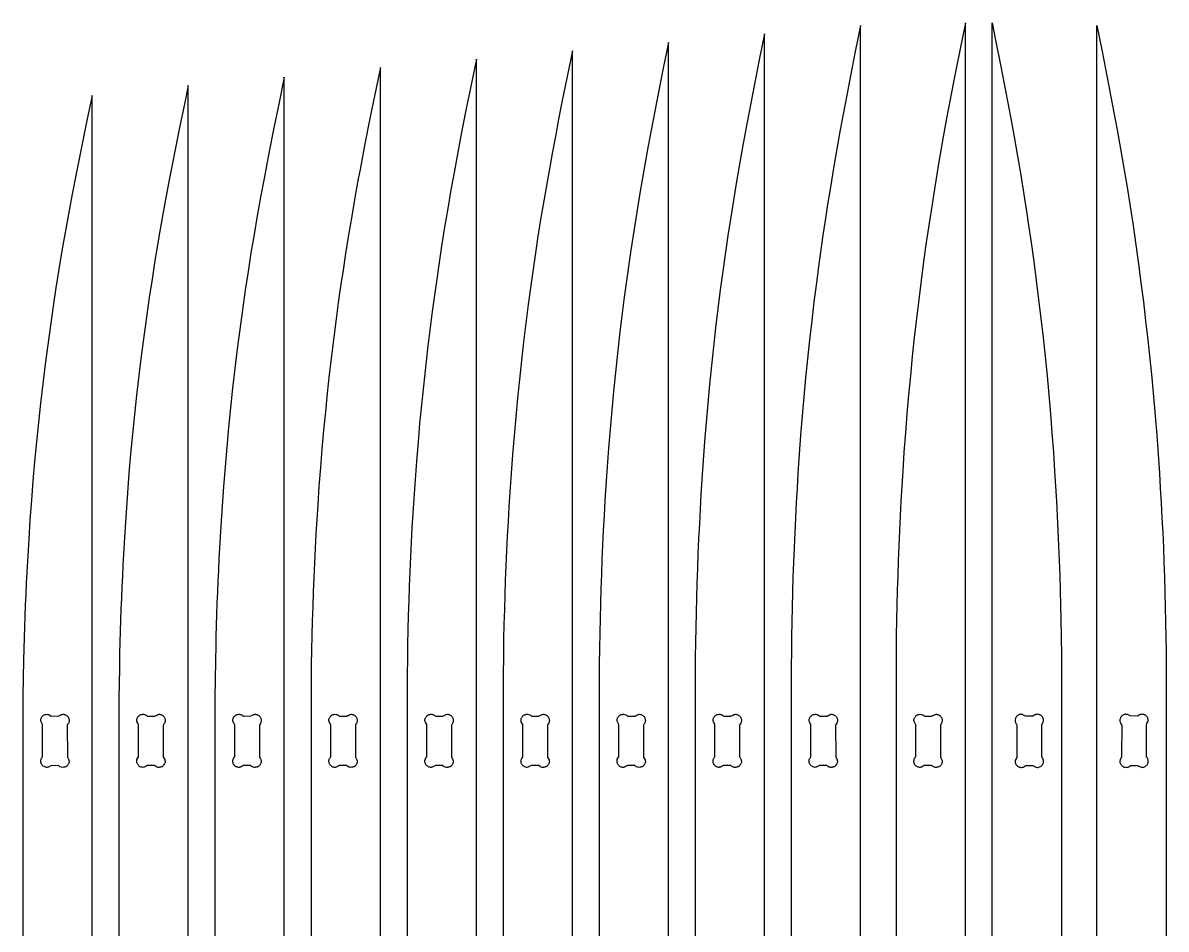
# Model space of a CAD drawing. Extents: x -1558 to 498, y -659 to 1005.
# Drawn here: x -739.4 to -462.6, y 771.5 to 990.9 of the extents above; entities that cross this region are included whole.
import ezdxf

# ---------------------------------------------------------------- set-up
doc = ezdxf.new("R2010")
doc.units = 0
doc.layers.get('0').update_dxf_attribs({"linetype": 'CONTINUOUS'})
doc.layers.add('SECTIONCUTEDGES', color=18, linetype='CONTINUOUS')

msp = doc.modelspace()

# ---------------------------------------------------------------- linework, layer by layer
msp.add_lwpolyline([(-496.68, 811.05), (-496.66, 811.06), (-494.89, 811.07), (-494.16, 810.71), (-494.02, 810.67), (-493.95, 810.65), (-493.82, 810.64), (-493.75, 810.63), (-493.61, 810.64), (-493.47, 810.67), (-493.26, 810.74), (-493.07, 810.84), (-492.89, 810.96), (-492.73, 811.11), (-492.6, 811.28), (-492.49, 811.46), (-492.43, 811.6), (-492.37, 811.81), (-492.34, 812.02), (-492.33, 812.1), (-492.34, 812.31), (-492.38, 812.52), (-492.45, 812.72), (-492.55, 812.91), (-492.68, 813.08), (-492.74, 813.14), (-492.77, 813.17), (-492.77, 820.93), (-492.76, 820.96), (-492.42, 821.66), (-492.37, 821.79), (-492.35, 821.93), (-492.34, 822.07), (-492.34, 822.21), (-492.35, 822.27), (-492.41, 822.48), (-492.46, 822.61), (-492.53, 822.74), (-492.61, 822.86), (-492.69, 822.97), (-492.79, 823.07), (-492.9, 823.16), (-493.02, 823.25), (-493.14, 823.32), (-493.27, 823.38), (-493.4, 823.42), (-493.61, 823.47), (-493.83, 823.49), (-494.05, 823.47), (-494.27, 823.43), (-494.44, 823.36), (-494.7, 823.21), (-494.8, 823.13), (-494.85, 823.07), (-496.64, 823.05), (-496.82, 823.12), (-497.31, 823.38), (-497.44, 823.43), (-497.57, 823.46), (-497.71, 823.48), (-497.78, 823.48), (-497.91, 823.48), (-497.98, 823.47), (-498.19, 823.41), (-498.32, 823.36), (-498.44, 823.29), (-498.56, 823.21), (-498.68, 823.13), (-498.78, 823.03), (-498.87, 822.92), (-498.95, 822.8), (-499.03, 822.68), (-499.09, 822.55), (-499.13, 822.42), (-499.18, 822.21), (-499.2, 821.99), (-499.18, 821.77), (-499.13, 821.55), (-499.11, 821.48), (-499.04, 821.31), (-499, 821.24), (-498.9, 821.09), (-498.77, 820.95), (-498.76, 813.19), (-498.78, 813.11), (-498.89, 812.88), (-499.11, 812.46), (-499.16, 812.32), (-499.18, 812.19), (-499.19, 812.12), (-499.19, 811.98), (-499.18, 811.84), (-499.12, 811.64), (-499.07, 811.51), (-499, 811.38), (-498.92, 811.26), (-498.83, 811.15), (-498.74, 811.05), (-498.63, 810.95), (-498.51, 810.87), (-498.39, 810.8), (-498.26, 810.74), (-498.13, 810.69), (-497.99, 810.66), (-497.84, 810.64), (-497.62, 810.63), (-497.4, 810.66), (-497.19, 810.72), (-497.02, 810.79), (-496.92, 810.84), (-496.74, 810.98)], close=True)
at = {"layer": 'SECTIONCUTEDGES'}
for points in [[(-511.25, 552.05), (-511.25, 990.88), (-512.53, 984.57), (-513.78, 978.24), (-514.99, 971.91), (-515.78, 967.69), (-516.58, 963.26), (-517.4, 958.63), (-517.8, 956.31), (-518.57, 951.67), (-519.31, 947.02), (-520.02, 942.37), (-520.7, 937.71), (-521.34, 933.12), (-521.95, 928.52), (-522.53, 923.91), (-523.08, 919.3), (-523.6, 914.69), (-524.09, 910.08), (-524.55, 905.46), (-524.98, 900.84), (-525.39, 896.21), (-525.76, 891.59), (-526.1, 886.96), (-526.41, 882.33), (-526.63, 878.73), (-526.84, 875.12), (-527.03, 871.52), (-527.2, 867.92), (-527.36, 864.31), (-527.5, 860.7), (-527.62, 857.1), (-527.73, 853.49), (-527.83, 849.88), (-527.9, 846.27), (-527.96, 842.66), (-528.02, 837.22), (-528.03, 835.71), (-528.03, 706.07)], [(-504.78, 552.05), (-504.78, 990.88), (-503.93, 986.67), (-502.67, 980.35), (-501.45, 974.03), (-500.26, 967.69), (-499.45, 963.26), (-498.64, 958.63), (-497.85, 953.99), (-497.1, 949.34), (-496.37, 944.7), (-496.02, 942.37), (-495.34, 937.71), (-494.7, 933.12), (-494.09, 928.52), (-493.51, 923.91), (-492.96, 919.3), (-492.44, 914.69), (-491.94, 910.08), (-491.48, 905.46), (-491.05, 900.84), (-490.65, 896.21), (-490.28, 891.59), (-489.94, 886.96), (-489.63, 882.33), (-489.41, 878.73), (-489.2, 875.12), (-489.01, 871.52), (-488.84, 867.92), (-488.68, 864.31), (-488.54, 860.7), (-488.41, 857.1), (-488.31, 853.49), (-488.21, 849.88), (-488.14, 846.27), (-488.08, 842.66), (-488.01, 837.22), (-488, 835.71), (-488, 706.07)], [(-559.86, 552.05), (-559.86, 988.21), (-561.14, 981.93), (-562.39, 975.64), (-563.6, 969.35), (-564.39, 965.15), (-565.19, 960.75), (-566.01, 956.15), (-566.8, 951.54), (-567.55, 946.92), (-568.28, 942.3), (-568.63, 939.99), (-569.31, 935.36), (-569.95, 930.79), (-570.56, 926.22), (-571.14, 921.64), (-571.69, 917.06), (-572.21, 912.48), (-572.7, 907.89), (-573.16, 903.3), (-573.59, 898.71), (-574, 894.11), (-574.37, 889.52), (-574.71, 884.92), (-575.02, 880.31), (-575.24, 876.73), (-575.45, 873.15), (-575.64, 869.57), (-575.81, 865.99), (-575.97, 862.4), (-576.11, 858.82), (-576.23, 855.24), (-576.34, 851.65), (-576.43, 848.06), (-576.51, 844.48), (-576.57, 840.89), (-576.62, 837.31), (-576.64, 834.26), (-576.64, 705.13)], [(-536.61, 552.05), (-536.61, 990.24), (-537.89, 983.93), (-539.14, 977.62), (-539.54, 975.51), (-540.74, 969.19), (-541.52, 964.97), (-542.36, 960.35), (-543.16, 955.72), (-543.93, 951.08), (-544.67, 946.44), (-545.03, 944.12), (-545.72, 939.47), (-546.06, 937.15), (-546.7, 932.56), (-547.31, 927.96), (-547.89, 923.37), (-548.44, 918.76), (-548.96, 914.16), (-549.45, 909.55), (-549.91, 904.94), (-550.34, 900.33), (-550.75, 895.71), (-551.12, 891.09), (-551.46, 886.47), (-551.77, 881.84), (-551.99, 878.25), (-552.2, 874.65), (-552.39, 871.05), (-552.56, 867.45), (-552.72, 863.85), (-552.86, 860.25), (-552.98, 856.65), (-553.09, 853.05), (-553.18, 849.44), (-553.26, 845.84), (-553.32, 842.24), (-553.37, 838.64), (-553.39, 835.29), (-553.39, 705.84)], [(-479.42, 552.05), (-479.42, 990.24), (-478.15, 983.93), (-476.9, 977.62), (-475.69, 971.3), (-474.51, 964.97), (-473.68, 960.35), (-472.88, 955.72), (-472.11, 951.08), (-471.37, 946.44), (-470.66, 941.8), (-469.98, 937.15), (-469.34, 932.56), (-468.73, 927.96), (-468.15, 923.37), (-467.6, 918.76), (-467.08, 914.16), (-466.59, 909.55), (-466.12, 904.94), (-465.69, 900.33), (-465.29, 895.71), (-464.92, 891.09), (-464.58, 886.47), (-464.27, 881.84), (-464.05, 878.25), (-463.84, 874.65), (-463.65, 871.05), (-463.48, 867.45), (-463.32, 863.85), (-463.18, 860.25), (-463.05, 856.65), (-462.95, 853.05), (-462.85, 849.44), (-462.78, 845.84), (-462.72, 842.24), (-462.67, 838.64), (-462.64, 835.29), (-462.64, 705.84)], [(-583.11, 552.05), (-583.11, 986.17), (-584.39, 979.93), (-585.64, 973.67), (-586.85, 967.41), (-588.02, 961.14), (-588.44, 958.85), (-589.26, 954.26), (-590.05, 949.67), (-590.8, 945.08), (-591.53, 940.48), (-592.22, 935.88), (-592.56, 933.57), (-593.2, 929.03), (-593.81, 924.48), (-594.39, 919.92), (-594.94, 915.36), (-595.46, 910.8), (-595.95, 906.23), (-596.41, 901.67), (-596.84, 897.09), (-597.24, 892.52), (-597.62, 887.94), (-597.96, 883.36), (-598.27, 878.78), (-598.49, 875.22), (-598.7, 871.65), (-598.89, 868.09), (-599.06, 864.52), (-599.22, 860.96), (-599.36, 857.39), (-599.48, 853.82), (-599.59, 850.25), (-599.68, 846.68), (-599.76, 843.11), (-599.82, 839.55), (-599.87, 835.43), (-599.89, 833.6), (-599.89, 704.41)], [(-606.36, 552.05), (-606.36, 984.14), (-607.64, 977.92), (-608.89, 971.69), (-609.7, 967.54), (-610.49, 963.38), (-611.27, 959.22), (-611.69, 956.94), (-612.51, 952.38), (-613.3, 947.81), (-614.05, 943.24), (-614.78, 938.66), (-615.13, 936.37), (-615.81, 931.79), (-616.45, 927.26), (-617.06, 922.73), (-617.64, 918.2), (-618.19, 913.66), (-618.71, 909.12), (-619.2, 904.58), (-619.66, 900.03), (-620.09, 895.48), (-620.49, 890.92), (-620.87, 886.37), (-621.21, 881.81), (-621.52, 877.25), (-621.74, 873.7), (-621.95, 870.16), (-622.14, 866.61), (-622.31, 863.06), (-622.47, 859.51), (-622.61, 855.96), (-622.73, 852.41), (-622.84, 848.86), (-622.93, 845.3), (-623.01, 841.75), (-623.07, 838.2), (-623.14, 832.29), (-623.14, 703.7)], [(-652.86, 552.05), (-652.86, 980.07), (-654.14, 973.91), (-655.39, 967.74), (-656.6, 961.57), (-657.77, 955.39), (-658.19, 953.13), (-659.01, 948.61), (-659.8, 944.09), (-660.55, 939.56), (-661.28, 935.02), (-661.97, 930.48), (-662.31, 928.21), (-662.95, 923.73), (-663.56, 919.24), (-664.14, 914.75), (-664.69, 910.26), (-665.21, 905.76), (-665.7, 901.26), (-666.16, 896.75), (-666.59, 892.25), (-666.99, 887.73), (-667.37, 883.22), (-667.71, 878.71), (-668.02, 874.19), (-668.24, 870.68), (-668.45, 867.16), (-668.63, 863.65), (-668.81, 860.13), (-668.97, 856.62), (-669.11, 853.1), (-669.23, 849.58), (-669.34, 846.06), (-669.43, 842.54), (-669.51, 839.02), (-669.57, 835.51), (-669.62, 831.99), (-669.64, 829.19), (-669.64, 702.27)], [(-629.61, 552.05), (-629.61, 982.11), (-630.89, 975.92), (-632.14, 969.72), (-633.35, 963.51), (-634.52, 957.3), (-634.94, 955.04), (-635.76, 950.5), (-636.55, 945.95), (-637.3, 941.4), (-638.03, 936.84), (-638.72, 932.28), (-639.06, 930), (-639.7, 925.5), (-640.31, 920.99), (-640.89, 916.48), (-641.44, 911.96), (-641.96, 907.44), (-642.45, 902.92), (-642.91, 898.39), (-643.34, 893.86), (-643.74, 889.33), (-644.12, 884.79), (-644.46, 880.26), (-644.77, 875.72), (-644.99, 872.19), (-645.2, 868.66), (-645.39, 865.13), (-645.56, 861.6), (-645.72, 858.06), (-645.86, 854.53), (-645.98, 850.99), (-646.09, 847.46), (-646.18, 843.92), (-646.26, 840.39), (-646.32, 836.85), (-646.37, 833.32), (-646.39, 830.32), (-646.39, 702.99)], [(-676.11, 552.05), (-676.11, 977.72), (-677.39, 971.59), (-678.64, 965.46), (-679.85, 959.31), (-681.02, 953.17), (-681.86, 948.68), (-682.66, 944.18), (-683.43, 939.68), (-684.17, 935.17), (-684.88, 930.66), (-685.56, 926.14), (-686.24, 921.41), (-686.88, 916.68), (-687.49, 911.94), (-688.07, 907.19), (-688.61, 902.45), (-689.13, 897.69), (-689.6, 892.94), (-690.05, 888.18), (-690.46, 883.42), (-690.83, 878.65), (-691.17, 873.89), (-691.48, 869.12), (-691.64, 866.44), (-691.79, 863.76), (-691.93, 861.08), (-692.06, 858.4), (-692.18, 855.72), (-692.3, 853.03), (-692.4, 850.35), (-692.49, 847.67), (-692.58, 844.99), (-692.65, 842.3), (-692.72, 839.62), (-692.77, 836.94), (-692.86, 831.41), (-692.89, 827.9), (-692.89, 701.45)], [(-699.36, 552.05), (-699.36, 975.69), (-700.22, 971.62), (-701.47, 965.52), (-702.29, 961.44), (-703.49, 955.33), (-703.89, 953.29), (-704.69, 949.02), (-705.51, 944.54), (-706.3, 940.07), (-707.05, 935.58), (-707.42, 933.34), (-708.13, 928.85), (-708.81, 924.36), (-709.49, 919.65), (-710.13, 914.94), (-710.74, 910.22), (-711.32, 905.5), (-711.86, 900.77), (-712.38, 896.04), (-712.85, 891.31), (-713.3, 886.57), (-713.71, 881.84), (-714.08, 877.09), (-714.42, 872.35), (-714.73, 867.6), (-714.89, 864.94), (-715.04, 862.27), (-715.18, 859.6), (-715.31, 856.93), (-715.43, 854.27), (-715.55, 851.6), (-715.65, 848.93), (-715.74, 846.26), (-715.83, 843.59), (-715.9, 840.92), (-715.97, 838.25), (-716.04, 834.66), (-716.13, 827.28), (-716.14, 825.89), (-716.14, 700.73)], [(-722.61, 552.05), (-722.61, 973.33), (-723.89, 967.27), (-725.14, 961.19), (-726.35, 955.11), (-727.52, 949.03), (-728.36, 944.59), (-729.16, 940.14), (-729.93, 935.68), (-730.67, 931.22), (-731.38, 926.76), (-732.06, 922.29), (-732.73, 917.61), (-733.38, 912.92), (-733.99, 908.23), (-734.57, 903.53), (-735.11, 898.83), (-735.62, 894.13), (-736.1, 889.43), (-736.55, 884.72), (-736.96, 880), (-737.33, 875.29), (-737.67, 870.57), (-737.98, 865.85), (-738.14, 863.2), (-738.29, 860.54), (-738.43, 857.89), (-738.56, 855.24), (-738.68, 852.58), (-738.8, 849.93), (-738.9, 847.28), (-738.99, 844.62), (-739.08, 841.97), (-739.15, 839.31), (-739.21, 836.66), (-739.37, 827.84), (-739.39, 824.36), (-739.39, 699.91)]]:
    msp.add_lwpolyline(points, dxfattribs=at)
for points in [[(-734.87, 811.39), (-734.92, 811.49), (-734.97, 811.6), (-735, 811.71), (-735.03, 811.82), (-735.05, 811.93), (-735.06, 812.05), (-735.06, 812.24), (-735.04, 812.41), (-735, 812.57), (-734.94, 812.73), (-734.87, 812.88), (-734.77, 813.02), (-734.62, 813.19), (-734.65, 821.02), (-734.98, 821.66), (-735.02, 821.79), (-735.05, 821.93), (-735.06, 822.07), (-735.05, 822.21), (-735.03, 822.34), (-734.99, 822.48), (-734.93, 822.61), (-734.87, 822.74), (-734.79, 822.86), (-734.7, 822.97), (-734.6, 823.07), (-734.5, 823.16), (-734.38, 823.25), (-734.26, 823.32), (-734.13, 823.38), (-733.99, 823.42), (-733.78, 823.47), (-733.56, 823.49), (-733.34, 823.47), (-733.13, 823.43), (-732.85, 823.31), (-732.55, 823.07), (-732.52, 823.05), (-730.67, 823.08), (-730.02, 823.4), (-729.89, 823.45), (-729.76, 823.47), (-729.62, 823.48), (-729.48, 823.48), (-729.41, 823.47), (-729.21, 823.41), (-729.08, 823.36), (-728.95, 823.29), (-728.83, 823.21), (-728.72, 823.13), (-728.62, 823.03), (-728.52, 822.92), (-728.44, 822.8), (-728.37, 822.68), (-728.31, 822.55), (-728.26, 822.42), (-728.22, 822.21), (-728.2, 821.99), (-728.22, 821.77), (-728.26, 821.55), (-728.37, 821.28), (-728.64, 820.93), (-728.61, 813.1), (-728.28, 812.46), (-728.24, 812.32), (-728.21, 812.19), (-728.2, 812.05), (-728.21, 811.91), (-728.24, 811.78), (-728.28, 811.64), (-728.33, 811.51), (-728.4, 811.38), (-728.47, 811.26), (-728.56, 811.15), (-728.66, 811.05), (-728.77, 810.95), (-728.88, 810.87), (-729.01, 810.8), (-729.13, 810.74), (-729.27, 810.69), (-729.48, 810.65), (-729.7, 810.63), (-729.92, 810.65), (-730.14, 810.69), (-730.41, 810.8), (-730.76, 811.07), (-732.59, 811.04), (-733.21, 810.72), (-733.37, 810.67), (-733.54, 810.64), (-733.71, 810.64), (-733.9, 810.67), (-734.09, 810.73), (-734.27, 810.81), (-734.44, 810.91), (-734.58, 811.03), (-734.66, 811.11), (-734.74, 811.2), (-734.81, 811.29)], [(-711.65, 811.46), (-711.71, 811.58), (-711.77, 811.79), (-711.8, 811.95), (-711.81, 812.11), (-711.81, 812.27), (-711.78, 812.43), (-711.77, 812.51), (-711.67, 812.78), (-711.63, 812.85), (-711.47, 813.09), (-711.41, 813.13), (-711.38, 813.17), (-711.38, 820.95), (-711.4, 821.02), (-711.57, 821.37), (-711.7, 821.6), (-711.75, 821.73), (-711.79, 821.86), (-711.81, 822), (-711.81, 822.14), (-711.8, 822.21), (-711.78, 822.34), (-711.74, 822.48), (-711.68, 822.61), (-711.62, 822.74), (-711.54, 822.86), (-711.45, 822.97), (-711.35, 823.07), (-711.25, 823.16), (-711.13, 823.25), (-711.01, 823.32), (-710.88, 823.38), (-710.74, 823.42), (-710.53, 823.47), (-710.46, 823.48), (-710.24, 823.49), (-710.17, 823.48), (-709.95, 823.44), (-709.7, 823.36), (-709.54, 823.28), (-709.47, 823.23), (-709.34, 823.13), (-709.27, 823.05), (-707.48, 823.06), (-707.43, 823.07), (-707.16, 823.21), (-706.84, 823.38), (-706.71, 823.43), (-706.58, 823.46), (-706.44, 823.48), (-706.37, 823.48), (-706.23, 823.48), (-706.1, 823.45), (-705.96, 823.41), (-705.83, 823.36), (-705.7, 823.29), (-705.58, 823.21), (-705.47, 823.13), (-705.37, 823.03), (-705.27, 822.92), (-705.19, 822.8), (-705.12, 822.68), (-705.06, 822.55), (-705.01, 822.42), (-704.97, 822.21), (-704.95, 821.99), (-704.97, 821.77), (-704.99, 821.62), (-705.03, 821.48), (-705.09, 821.34), (-705.18, 821.18), (-705.33, 821), (-705.37, 820.97), (-705.39, 820.93), (-705.39, 813.19), (-705.37, 813.14), (-705.32, 813.01), (-705.06, 812.52), (-705.01, 812.39), (-704.99, 812.32), (-704.96, 812.19), (-704.95, 812.05), (-704.96, 811.91), (-704.97, 811.84), (-705.03, 811.64), (-705.08, 811.51), (-705.15, 811.38), (-705.22, 811.26), (-705.31, 811.15), (-705.41, 811.05), (-705.52, 810.95), (-705.63, 810.87), (-705.76, 810.8), (-705.89, 810.74), (-706.02, 810.69), (-706.23, 810.65), (-706.38, 810.63), (-706.52, 810.63), (-706.74, 810.66), (-706.96, 810.72), (-707.23, 810.84), (-707.41, 810.98), (-707.45, 811.03), (-707.49, 811.06), (-709.29, 811.06), (-709.56, 810.93), (-709.86, 810.77), (-710.04, 810.69), (-710.23, 810.65), (-710.43, 810.64), (-710.56, 810.65), (-710.75, 810.69), (-710.88, 810.74), (-711, 810.8), (-711.12, 810.86), (-711.23, 810.94), (-711.33, 811.03), (-711.43, 811.13), (-711.51, 811.23), (-711.59, 811.34)], [(-688.39, 811.43), (-688.46, 811.59), (-688.52, 811.76), (-688.55, 811.94), (-688.57, 812.12), (-688.56, 812.29), (-688.53, 812.46), (-688.48, 812.63), (-688.41, 812.79), (-688.37, 812.87), (-688.28, 813.01), (-688.21, 813.09), (-688.14, 813.15), (-688.12, 813.19), (-688.12, 820.93), (-688.14, 820.98), (-688.17, 821.06), (-688.35, 821.41), (-688.45, 821.6), (-688.5, 821.73), (-688.54, 821.86), (-688.55, 821.93), (-688.56, 822.07), (-688.55, 822.21), (-688.53, 822.34), (-688.49, 822.48), (-688.43, 822.61), (-688.37, 822.74), (-688.29, 822.86), (-688.2, 822.97), (-688.1, 823.07), (-688, 823.16), (-687.88, 823.25), (-687.76, 823.32), (-687.63, 823.38), (-687.49, 823.42), (-687.36, 823.46), (-687.14, 823.49), (-686.92, 823.48), (-686.84, 823.47), (-686.63, 823.43), (-686.42, 823.35), (-686.19, 823.21), (-686.02, 823.05), (-684.17, 823.08), (-683.52, 823.4), (-683.39, 823.45), (-683.33, 823.46), (-683.19, 823.48), (-683.05, 823.48), (-682.91, 823.47), (-682.71, 823.41), (-682.58, 823.36), (-682.45, 823.29), (-682.33, 823.21), (-682.22, 823.13), (-682.12, 823.03), (-682.02, 822.92), (-681.94, 822.8), (-681.87, 822.68), (-681.81, 822.55), (-681.76, 822.42), (-681.72, 822.21), (-681.7, 821.99), (-681.72, 821.77), (-681.76, 821.55), (-681.87, 821.28), (-682.14, 820.93), (-682.14, 813.19), (-682.12, 813.14), (-681.98, 812.84), (-681.81, 812.52), (-681.76, 812.39), (-681.72, 812.26), (-681.71, 812.12), (-681.7, 811.98), (-681.72, 811.84), (-681.78, 811.64), (-681.83, 811.51), (-681.9, 811.38), (-681.97, 811.26), (-682.06, 811.15), (-682.16, 811.05), (-682.27, 810.95), (-682.38, 810.87), (-682.51, 810.8), (-682.64, 810.74), (-682.77, 810.69), (-682.98, 810.65), (-683.13, 810.63), (-683.35, 810.64), (-683.57, 810.67), (-683.78, 810.74), (-683.91, 810.8), (-684.04, 810.88), (-684.16, 810.98), (-684.21, 811.04), (-684.25, 811.07), (-686.03, 811.06), (-686.09, 811.04), (-686.31, 810.93), (-686.73, 810.72), (-686.86, 810.67), (-686.99, 810.65), (-687.06, 810.64), (-687.19, 810.64), (-687.32, 810.65), (-687.54, 810.71), (-687.61, 810.73), (-687.76, 810.8), (-687.89, 810.88), (-687.96, 810.92), (-688.08, 811.02), (-688.19, 811.14), (-688.3, 811.28)], [(-665.09, 811.35), (-665.17, 811.49), (-665.23, 811.63), (-665.27, 811.78), (-665.3, 811.94), (-665.31, 812.09), (-665.31, 812.17), (-665.3, 812.32), (-665.28, 812.47), (-665.24, 812.62), (-665.18, 812.76), (-665.11, 812.9), (-665.02, 813.02), (-664.95, 813.1), (-664.9, 813.14), (-664.88, 813.18), (-664.88, 820.96), (-665.23, 821.66), (-665.25, 821.73), (-665.29, 821.86), (-665.31, 822), (-665.31, 822.14), (-665.29, 822.27), (-665.24, 822.48), (-665.18, 822.61), (-665.12, 822.74), (-665.04, 822.86), (-664.95, 822.97), (-664.85, 823.07), (-664.75, 823.16), (-664.63, 823.25), (-664.51, 823.32), (-664.38, 823.38), (-664.24, 823.42), (-664.03, 823.47), (-663.81, 823.49), (-663.59, 823.47), (-663.38, 823.43), (-663.1, 823.31), (-662.86, 823.14), (-662.78, 823.06), (-662.77, 823.05), (-660.95, 823.07), (-660.53, 823.27), (-660.34, 823.38), (-660.21, 823.43), (-660.14, 823.45), (-660.01, 823.47), (-659.87, 823.48), (-659.8, 823.48), (-659.66, 823.47), (-659.46, 823.41), (-659.33, 823.36), (-659.2, 823.29), (-659.08, 823.21), (-658.97, 823.13), (-658.87, 823.03), (-658.77, 822.92), (-658.69, 822.8), (-658.62, 822.68), (-658.56, 822.55), (-658.51, 822.42), (-658.47, 822.21), (-658.45, 821.99), (-658.46, 821.84), (-658.49, 821.62), (-658.61, 821.31), (-658.77, 821.06), (-658.82, 821.01), (-658.87, 820.96), (-658.89, 820.94), (-658.89, 813.18), (-658.87, 813.14), (-658.53, 812.46), (-658.49, 812.32), (-658.46, 812.19), (-658.45, 812.05), (-658.46, 811.91), (-658.49, 811.78), (-658.53, 811.64), (-658.58, 811.51), (-658.65, 811.38), (-658.72, 811.26), (-658.81, 811.15), (-658.91, 811.05), (-659.02, 810.95), (-659.13, 810.87), (-659.26, 810.8), (-659.39, 810.74), (-659.52, 810.69), (-659.73, 810.65), (-659.95, 810.63), (-660.17, 810.65), (-660.24, 810.66), (-660.46, 810.72), (-660.69, 810.82), (-660.91, 810.98), (-660.96, 811.04), (-660.99, 811.06), (-661.01, 811.07), (-662.78, 811.06), (-662.83, 811.05), (-663.06, 810.93), (-663.36, 810.77), (-663.54, 810.69), (-663.61, 810.67), (-663.8, 810.64), (-664, 810.64), (-664.13, 810.66), (-664.32, 810.72), (-664.51, 810.8), (-664.6, 810.85), (-664.76, 810.97), (-664.91, 811.11), (-665.04, 811.26)], [(-641.89, 811.44), (-641.95, 811.57), (-642, 811.7), (-642.05, 811.91), (-642.06, 811.99), (-642.06, 812.22), (-642.03, 812.45), (-641.96, 812.67), (-641.89, 812.84), (-641.83, 812.93), (-641.75, 813.04), (-641.66, 813.14), (-641.62, 813.19), (-641.63, 820.95), (-641.72, 821.15), (-641.95, 821.6), (-642, 821.73), (-642.04, 821.86), (-642.05, 821.93), (-642.06, 822.07), (-642.05, 822.21), (-642.03, 822.34), (-641.99, 822.48), (-641.93, 822.61), (-641.87, 822.74), (-641.79, 822.86), (-641.7, 822.97), (-641.6, 823.07), (-641.5, 823.16), (-641.38, 823.25), (-641.26, 823.32), (-641.13, 823.38), (-640.99, 823.42), (-640.86, 823.46), (-640.64, 823.49), (-640.42, 823.48), (-640.34, 823.47), (-640.13, 823.43), (-639.85, 823.31), (-639.69, 823.21), (-639.59, 823.13), (-639.52, 823.05), (-637.74, 823.05), (-637.58, 823.12), (-637.03, 823.4), (-636.89, 823.45), (-636.76, 823.47), (-636.62, 823.48), (-636.48, 823.48), (-636.35, 823.45), (-636.21, 823.41), (-636.08, 823.36), (-635.95, 823.29), (-635.83, 823.21), (-635.72, 823.13), (-635.62, 823.03), (-635.52, 822.92), (-635.44, 822.8), (-635.37, 822.68), (-635.31, 822.55), (-635.26, 822.42), (-635.22, 822.21), (-635.2, 821.99), (-635.21, 821.84), (-635.24, 821.62), (-635.33, 821.38), (-635.48, 821.12), (-635.59, 820.99), (-635.62, 820.97), (-635.64, 820.93), (-635.63, 813.15), (-635.28, 812.46), (-635.24, 812.32), (-635.21, 812.19), (-635.2, 812.05), (-635.21, 811.91), (-635.24, 811.78), (-635.28, 811.64), (-635.33, 811.51), (-635.4, 811.38), (-635.47, 811.26), (-635.56, 811.15), (-635.66, 811.05), (-635.77, 810.95), (-635.88, 810.87), (-636.01, 810.8), (-636.14, 810.74), (-636.27, 810.69), (-636.48, 810.65), (-636.63, 810.63), (-636.85, 810.64), (-637.07, 810.67), (-637.38, 810.79), (-637.63, 810.95), (-637.67, 810.99), (-637.73, 811.06), (-637.76, 811.07), (-639.54, 811.06), (-639.58, 811.05), (-639.77, 810.96), (-640.18, 810.74), (-640.3, 810.69), (-640.44, 810.65), (-640.57, 810.64), (-640.71, 810.63), (-640.85, 810.65), (-641.05, 810.71), (-641.19, 810.76), (-641.31, 810.83), (-641.43, 810.9), (-641.54, 810.99), (-641.65, 811.09), (-641.74, 811.2), (-641.82, 811.31)], [(-618.62, 811.39), (-618.68, 811.52), (-618.73, 811.64), (-618.76, 811.78), (-618.79, 811.91), (-618.8, 812.02), (-618.8, 812.22), (-618.78, 812.43), (-618.72, 812.63), (-618.64, 812.82), (-618.54, 812.99), (-618.47, 813.09), (-618.4, 813.14), (-618.38, 813.19), (-618.4, 821.01), (-618.73, 821.66), (-618.77, 821.79), (-618.79, 821.86), (-618.81, 822), (-618.81, 822.14), (-618.79, 822.27), (-618.74, 822.48), (-618.68, 822.61), (-618.62, 822.74), (-618.54, 822.86), (-618.45, 822.97), (-618.35, 823.07), (-618.25, 823.16), (-618.13, 823.25), (-618.01, 823.32), (-617.88, 823.38), (-617.74, 823.42), (-617.53, 823.47), (-617.46, 823.48), (-617.24, 823.49), (-617.02, 823.46), (-616.95, 823.44), (-616.63, 823.33), (-616.54, 823.28), (-616.41, 823.19), (-616.34, 823.13), (-616.29, 823.06), (-616.26, 823.05), (-614.51, 823.05), (-614.42, 823.08), (-614.07, 823.25), (-613.84, 823.38), (-613.71, 823.43), (-613.58, 823.46), (-613.51, 823.47), (-613.37, 823.48), (-613.23, 823.48), (-613.1, 823.45), (-612.96, 823.41), (-612.83, 823.36), (-612.7, 823.29), (-612.58, 823.21), (-612.47, 823.13), (-612.37, 823.03), (-612.28, 822.92), (-612.19, 822.8), (-612.12, 822.68), (-612.06, 822.55), (-612.01, 822.42), (-611.98, 822.28), (-611.96, 822.13), (-611.95, 821.91), (-611.97, 821.77), (-612.01, 821.55), (-612.09, 821.34), (-612.25, 821.09), (-612.39, 820.93), (-612.39, 813.18), (-612.37, 813.12), (-612.28, 812.92), (-612.03, 812.46), (-611.99, 812.32), (-611.96, 812.19), (-611.95, 812.05), (-611.96, 811.91), (-611.99, 811.78), (-612.03, 811.64), (-612.08, 811.51), (-612.15, 811.38), (-612.22, 811.26), (-612.31, 811.15), (-612.41, 811.05), (-612.52, 810.95), (-612.63, 810.87), (-612.76, 810.8), (-612.89, 810.74), (-613.02, 810.69), (-613.23, 810.65), (-613.38, 810.63), (-613.6, 810.64), (-613.82, 810.67), (-613.89, 810.69), (-614.16, 810.8), (-614.19, 810.82), (-614.51, 811.07), (-616.3, 811.06), (-616.65, 810.89), (-616.93, 810.74), (-617.14, 810.67), (-617.18, 810.66), (-617.42, 810.64), (-617.46, 810.64), (-617.7, 810.68), (-617.91, 810.75), (-618.04, 810.82), (-618.15, 810.89), (-618.26, 810.97), (-618.37, 811.06), (-618.46, 811.17), (-618.54, 811.28)], [(-595.39, 811.44), (-595.45, 811.57), (-595.5, 811.7), (-595.55, 811.94), (-595.56, 812.09), (-595.55, 812.34), (-595.5, 812.58), (-595.4, 812.83), (-595.19, 813.11), (-595.13, 813.17), (-595.13, 813.19), (-595.13, 820.94), (-595.14, 821), (-595.24, 821.19), (-595.48, 821.66), (-595.52, 821.79), (-595.55, 821.93), (-595.56, 822.07), (-595.55, 822.21), (-595.53, 822.34), (-595.49, 822.48), (-595.43, 822.61), (-595.37, 822.74), (-595.29, 822.86), (-595.2, 822.97), (-595.1, 823.07), (-595, 823.16), (-594.88, 823.25), (-594.76, 823.32), (-594.63, 823.38), (-594.49, 823.42), (-594.28, 823.47), (-594.21, 823.48), (-593.99, 823.49), (-593.77, 823.46), (-593.7, 823.44), (-593.39, 823.33), (-593.16, 823.19), (-593.09, 823.12), (-593.05, 823.07), (-593.02, 823.05), (-591.24, 823.05), (-591.18, 823.07), (-590.95, 823.18), (-590.59, 823.38), (-590.53, 823.4), (-590.39, 823.45), (-590.26, 823.47), (-590.19, 823.48), (-590.05, 823.48), (-589.91, 823.47), (-589.71, 823.41), (-589.58, 823.36), (-589.45, 823.29), (-589.33, 823.21), (-589.22, 823.13), (-589.12, 823.03), (-589.03, 822.92), (-588.94, 822.8), (-588.87, 822.68), (-588.81, 822.55), (-588.76, 822.42), (-588.72, 822.21), (-588.7, 821.99), (-588.72, 821.77), (-588.73, 821.69), (-588.79, 821.48), (-588.83, 821.38), (-588.98, 821.12), (-589.06, 821.01), (-589.12, 820.97), (-589.14, 820.93), (-589.13, 813.14), (-588.92, 812.71), (-588.78, 812.46), (-588.76, 812.39), (-588.72, 812.26), (-588.71, 812.12), (-588.71, 811.98), (-588.71, 811.91), (-588.74, 811.78), (-588.78, 811.64), (-588.83, 811.51), (-588.9, 811.38), (-588.97, 811.26), (-589.06, 811.15), (-589.16, 811.05), (-589.27, 810.95), (-589.38, 810.87), (-589.51, 810.8), (-589.64, 810.74), (-589.77, 810.69), (-589.98, 810.65), (-590.2, 810.63), (-590.42, 810.65), (-590.64, 810.69), (-590.91, 810.8), (-591.19, 811.01), (-591.24, 811.06), (-591.26, 811.07), (-593.04, 811.06), (-593.09, 811.04), (-593.36, 810.91), (-593.74, 810.71), (-593.87, 810.67), (-594.01, 810.64), (-594.14, 810.63), (-594.28, 810.64), (-594.42, 810.67), (-594.55, 810.71), (-594.69, 810.76), (-594.81, 810.83), (-594.93, 810.9), (-595.04, 810.99), (-595.15, 811.09), (-595.24, 811.2), (-595.32, 811.31)], [(-572.14, 811.43), (-572.21, 811.59), (-572.27, 811.76), (-572.3, 811.94), (-572.32, 812.12), (-572.31, 812.29), (-572.28, 812.46), (-572.23, 812.63), (-572.16, 812.79), (-572.08, 812.94), (-571.97, 813.09), (-571.89, 813.15), (-571.88, 813.19), (-571.88, 820.93), (-571.9, 821.01), (-572.01, 821.24), (-572.23, 821.66), (-572.27, 821.79), (-572.3, 821.93), (-572.31, 822), (-572.31, 822.14), (-572.29, 822.27), (-572.24, 822.48), (-572.18, 822.61), (-572.12, 822.74), (-572.04, 822.86), (-571.95, 822.97), (-571.85, 823.07), (-571.75, 823.16), (-571.63, 823.25), (-571.51, 823.32), (-571.38, 823.38), (-571.24, 823.42), (-571.03, 823.47), (-570.81, 823.49), (-570.74, 823.49), (-570.52, 823.46), (-570.31, 823.4), (-570.04, 823.28), (-569.94, 823.21), (-569.84, 823.13), (-569.79, 823.07), (-569.76, 823.05), (-568.01, 823.05), (-567.92, 823.08), (-567.61, 823.23), (-567.34, 823.38), (-567.28, 823.4), (-567.14, 823.45), (-567.01, 823.47), (-566.87, 823.48), (-566.8, 823.48), (-566.66, 823.47), (-566.46, 823.41), (-566.33, 823.36), (-566.2, 823.29), (-566.08, 823.21), (-565.97, 823.13), (-565.87, 823.03), (-565.78, 822.92), (-565.69, 822.8), (-565.62, 822.68), (-565.56, 822.55), (-565.51, 822.42), (-565.47, 822.21), (-565.45, 822.06), (-565.46, 821.84), (-565.49, 821.62), (-565.61, 821.31), (-565.77, 821.06), (-565.88, 820.96), (-565.89, 820.93), (-565.88, 813.16), (-565.86, 813.1), (-565.53, 812.46), (-565.49, 812.32), (-565.46, 812.19), (-565.45, 812.05), (-565.46, 811.91), (-565.47, 811.84), (-565.53, 811.64), (-565.58, 811.51), (-565.65, 811.38), (-565.72, 811.26), (-565.81, 811.15), (-565.91, 811.05), (-566.02, 810.95), (-566.13, 810.87), (-566.26, 810.8), (-566.39, 810.74), (-566.52, 810.69), (-566.73, 810.65), (-566.88, 810.63), (-567.1, 810.64), (-567.32, 810.67), (-567.39, 810.69), (-567.63, 810.79), (-567.76, 810.86), (-567.94, 811.01), (-567.96, 811.04), (-568, 811.07), (-569.77, 811.07), (-570.11, 810.91), (-570.48, 810.72), (-570.61, 810.67), (-570.74, 810.65), (-570.81, 810.64), (-570.94, 810.64), (-571.07, 810.65), (-571.29, 810.71), (-571.44, 810.76), (-571.58, 810.84), (-571.71, 810.92), (-571.83, 811.02), (-571.94, 811.14), (-571.99, 811.21), (-572.1, 811.35)], [(-548.86, 811.38), (-548.9, 811.45), (-548.97, 811.61), (-549.02, 811.77), (-549.05, 811.93), (-549.06, 812.01), (-549.07, 812.18), (-549.05, 812.35), (-549.02, 812.51), (-548.97, 812.66), (-548.9, 812.81), (-548.82, 812.95), (-548.69, 813.11), (-548.65, 813.14), (-548.63, 813.18), (-548.63, 820.95), (-548.65, 821), (-548.78, 821.28), (-548.98, 821.66), (-549.02, 821.79), (-549.05, 821.93), (-549.06, 822), (-549.06, 822.14), (-549.04, 822.27), (-548.99, 822.48), (-548.93, 822.61), (-548.87, 822.74), (-548.79, 822.86), (-548.7, 822.97), (-548.6, 823.07), (-548.5, 823.16), (-548.38, 823.25), (-548.26, 823.32), (-548.13, 823.38), (-547.99, 823.42), (-547.78, 823.47), (-547.56, 823.49), (-547.49, 823.49), (-547.27, 823.46), (-547.06, 823.4), (-546.92, 823.35), (-546.69, 823.21), (-546.59, 823.13), (-546.54, 823.07), (-546.52, 823.05), (-544.69, 823.07), (-544.32, 823.25), (-544.09, 823.38), (-543.96, 823.43), (-543.83, 823.46), (-543.69, 823.48), (-543.55, 823.48), (-543.41, 823.47), (-543.21, 823.41), (-543.08, 823.36), (-542.95, 823.29), (-542.83, 823.21), (-542.72, 823.13), (-542.62, 823.03), (-542.53, 822.92), (-542.44, 822.8), (-542.37, 822.68), (-542.31, 822.55), (-542.27, 822.42), (-542.22, 822.21), (-542.2, 821.99), (-542.22, 821.77), (-542.24, 821.62), (-542.36, 821.31), (-542.48, 821.12), (-542.62, 820.97), (-542.64, 820.94), (-542.63, 813.15), (-542.29, 812.46), (-542.24, 812.32), (-542.21, 812.19), (-542.2, 812.05), (-542.21, 811.91), (-542.24, 811.78), (-542.28, 811.64), (-542.33, 811.51), (-542.4, 811.38), (-542.47, 811.26), (-542.56, 811.15), (-542.66, 811.05), (-542.77, 810.95), (-542.88, 810.87), (-543.01, 810.8), (-543.14, 810.74), (-543.27, 810.69), (-543.48, 810.65), (-543.55, 810.64), (-543.77, 810.63), (-543.99, 810.66), (-544.21, 810.72), (-544.38, 810.79), (-544.6, 810.93), (-544.74, 811.06), (-544.76, 811.07), (-546.52, 811.07), (-547.17, 810.75), (-547.34, 810.68), (-547.4, 810.66), (-547.58, 810.64), (-547.64, 810.64), (-547.82, 810.65), (-547.92, 810.67), (-548.1, 810.73), (-548.27, 810.81), (-548.43, 810.91), (-548.58, 811.03), (-548.65, 811.09), (-548.77, 811.24)], [(-523.55, 811.46), (-523.61, 811.6), (-523.67, 811.81), (-523.7, 812.02), (-523.7, 812.24), (-523.67, 812.45), (-523.61, 812.66), (-523.52, 812.85), (-523.41, 813.03), (-523.36, 813.08), (-523.3, 813.14), (-523.27, 813.18), (-523.27, 820.93), (-523.27, 820.96), (-523.34, 821.11), (-523.59, 821.6), (-523.64, 821.73), (-523.66, 821.79), (-523.69, 821.93), (-523.7, 822.07), (-523.69, 822.21), (-523.67, 822.34), (-523.63, 822.48), (-523.57, 822.61), (-523.51, 822.74), (-523.43, 822.86), (-523.34, 822.97), (-523.24, 823.07), (-523.14, 823.16), (-523.02, 823.25), (-522.9, 823.32), (-522.77, 823.38), (-522.63, 823.42), (-522.42, 823.47), (-522.2, 823.49), (-521.98, 823.47), (-521.77, 823.43), (-521.59, 823.36), (-521.33, 823.21), (-521.23, 823.13), (-521.18, 823.07), (-521.15, 823.05), (-519.4, 823.05), (-519.35, 823.06), (-519.27, 823.1), (-518.73, 823.38), (-518.6, 823.43), (-518.47, 823.46), (-518.33, 823.48), (-518.19, 823.48), (-518.05, 823.47), (-517.85, 823.41), (-517.72, 823.36), (-517.59, 823.29), (-517.47, 823.21), (-517.36, 823.13), (-517.26, 823.03), (-517.17, 822.92), (-517.08, 822.8), (-517.01, 822.68), (-516.95, 822.55), (-516.91, 822.42), (-516.86, 822.21), (-516.84, 821.99), (-516.86, 821.77), (-516.9, 821.55), (-516.93, 821.48), (-517, 821.31), (-517.14, 821.09), (-517.22, 821), (-517.25, 820.98), (-517.27, 820.95), (-517.28, 813.19), (-517.27, 813.17), (-517.17, 812.92), (-516.93, 812.46), (-516.88, 812.32), (-516.87, 812.26), (-516.85, 812.12), (-516.85, 811.98), (-516.86, 811.84), (-516.92, 811.64), (-516.97, 811.51), (-517.04, 811.38), (-517.11, 811.26), (-517.2, 811.15), (-517.3, 811.05), (-517.41, 810.95), (-517.52, 810.87), (-517.65, 810.8), (-517.78, 810.74), (-517.91, 810.69), (-518.05, 810.66), (-518.27, 810.63), (-518.49, 810.64), (-518.71, 810.67), (-518.92, 810.74), (-519.09, 810.82), (-519.31, 810.99), (-519.36, 811.05), (-519.38, 811.06), (-521.15, 811.07), (-521.22, 811.05), (-521.45, 810.93), (-521.88, 810.71), (-522.01, 810.67), (-522.15, 810.64), (-522.29, 810.63), (-522.36, 810.64), (-522.5, 810.65), (-522.67, 810.7), (-522.78, 810.74), (-522.97, 810.84), (-523.15, 810.96), (-523.3, 811.11), (-523.44, 811.28)], [(-469.52, 823.05), (-471.37, 823.08), (-472.01, 823.4), (-472.14, 823.45), (-472.28, 823.47), (-472.42, 823.48), (-472.55, 823.48), (-472.69, 823.45), (-472.83, 823.41), (-472.96, 823.36), (-473.09, 823.29), (-473.2, 823.21), (-473.32, 823.13), (-473.42, 823.03), (-473.51, 822.92), (-473.59, 822.8), (-473.67, 822.68), (-473.73, 822.55), (-473.77, 822.42), (-473.82, 822.21), (-473.84, 821.99), (-473.82, 821.77), (-473.77, 821.55), (-473.73, 821.41), (-473.6, 821.18), (-473.49, 821.03), (-473.45, 821), (-473.4, 820.93), (-473.41, 813.15), (-473.75, 812.46), (-473.8, 812.32), (-473.81, 812.26), (-473.83, 812.12), (-473.83, 811.98), (-473.82, 811.84), (-473.76, 811.64), (-473.71, 811.51), (-473.64, 811.38), (-473.56, 811.26), (-473.48, 811.15), (-473.38, 811.05), (-473.27, 810.95), (-473.15, 810.87), (-473.03, 810.8), (-472.9, 810.74), (-472.77, 810.69), (-472.56, 810.65), (-472.34, 810.63), (-472.12, 810.65), (-472.04, 810.66), (-471.83, 810.72), (-471.69, 810.77), (-471.47, 810.91), (-471.31, 811.06), (-471.28, 811.07), (-469.48, 811.05), (-469.27, 810.96), (-468.87, 810.75), (-468.7, 810.68), (-468.58, 810.65), (-468.4, 810.64), (-468.21, 810.65), (-468.03, 810.7), (-467.85, 810.77), (-467.68, 810.86), (-467.53, 810.97), (-467.39, 811.09), (-467.27, 811.24), (-467.18, 811.38), (-467.1, 811.53), (-467.04, 811.69), (-467, 811.85), (-466.98, 812.01), (-466.97, 812.18), (-466.98, 812.26), (-467, 812.43), (-467.04, 812.58), (-467.1, 812.74), (-467.17, 812.88), (-467.26, 813.02), (-467.35, 813.12), (-467.38, 813.14), (-467.41, 813.18), (-467.4, 820.97), (-467.28, 821.24), (-467.06, 821.66), (-467.01, 821.79), (-466.99, 821.93), (-466.98, 822.07), (-466.98, 822.21), (-467.01, 822.34), (-467.05, 822.48), (-467.1, 822.61), (-467.17, 822.74), (-467.25, 822.86), (-467.34, 822.97), (-467.43, 823.07), (-467.54, 823.16), (-467.66, 823.25), (-467.78, 823.32), (-467.91, 823.38), (-468.04, 823.42), (-468.25, 823.47), (-468.47, 823.49), (-468.69, 823.47), (-468.91, 823.43), (-469.12, 823.35), (-469.31, 823.23), (-469.49, 823.07)]]:
    msp.add_lwpolyline(points, close=True, dxfattribs=at)

doc.saveas('drawing.dxf')
